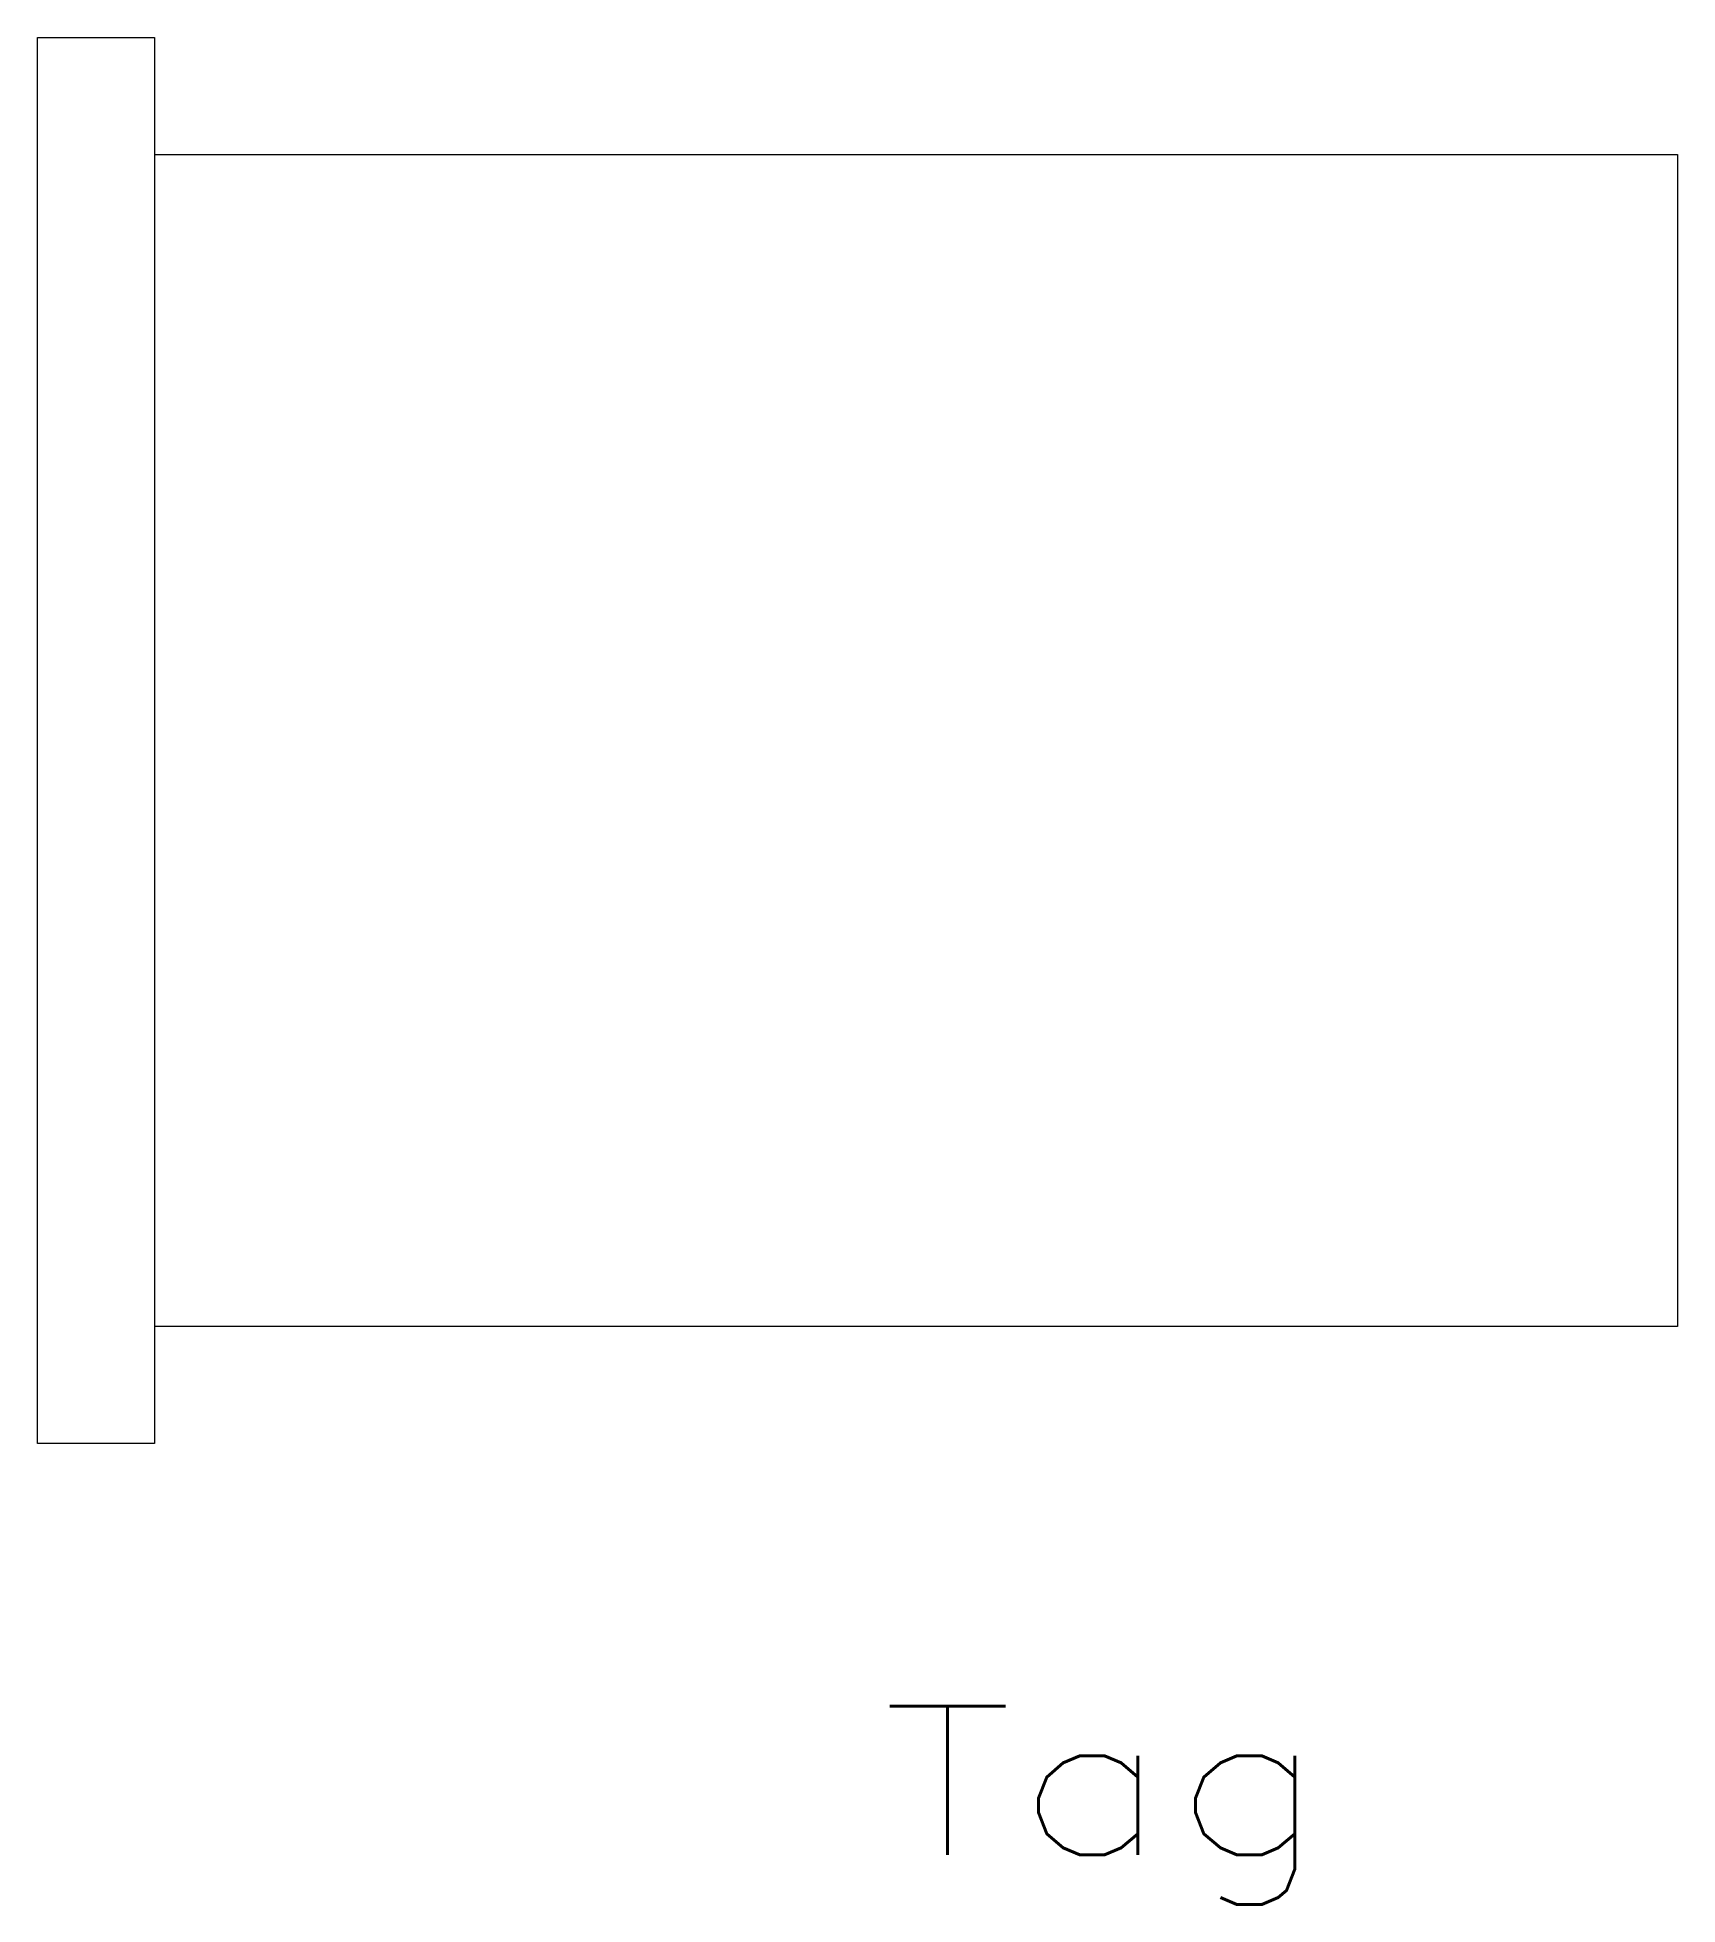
# Model space of a CAD drawing. Header units: inches. Extents: x -7.2 to 6.8, y -10 to 5.9.
import ezdxf
from ezdxf.enums import TextEntityAlignment as Align

# ---------------------------------------------------------------- set-up
doc = ezdxf.new("R2010")
doc.units = ezdxf.units.IN
doc.header["$MEASUREMENT"] = 0
doc.layers.get('0').update_dxf_attribs({"lineweight": 0})
doc.styles.add('_TCW_TXTSTY_1', font='TXT.SHX')

msp = doc.modelspace()

# ---------------------------------------------------------------- linework, layer by layer
at = {"linetype": 'Continuous'}
for p, q in [((-7.208, -6.101), (-7.208, 5.899)), ((-7.208, 5.899), (-6.208, 5.899)), ((-6.208, 5.899), (-6.208, -6.101)), ((-6.208, 4.899), (6.792, 4.899)), ((6.792, 4.899), (6.792, -5.101)), ((6.792, -5.101), (-6.208, -5.101)), ((-6.208, -5.101), (-6.208, -6.101)), ((-6.208, -6.101), (-7.208, -6.101))]:
    msp.add_line(p, q, dxfattribs=at)

# ---------------------------------------------------------------- texts
at = {"color": 7, "linetype": 'Continuous', "style": '_TCW_TXTSTY_1', "width": 1.166667}
msp.add_text('Tag', height=1.27, dxfattribs=at).set_placement((-0.004, -9.611), (3.806, -9.611), align=Align.FIT)

doc.saveas('drawing.dxf')
